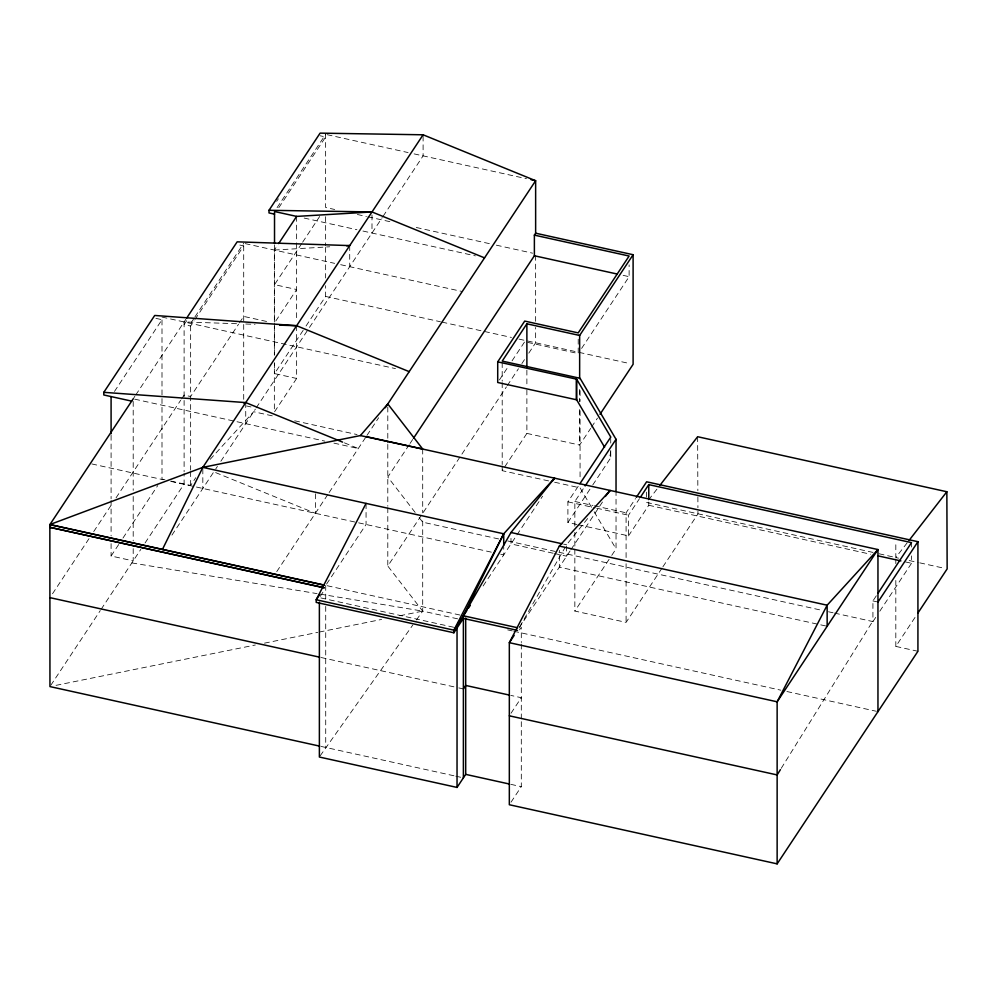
<?xml version="1.0" encoding="UTF-8"?>
<svg xmlns="http://www.w3.org/2000/svg" width="997" height="997" viewBox="0 0 997 997"><rect width="100%" height="100%" fill="white"/><g stroke="black" fill="none" stroke-linecap="round" stroke-linejoin="round"><path stroke-width="0.75" stroke-dasharray="4.99 3.74" d="M519.761 626.739L565.149 547.316M781.249 768.313L872.674 621.318M114.481 391.447L162 319.713L154.709 318.093M133.199 398.825L134.894 396.258M135.742 394.974L185.816 319.364M186.676 320.71L184.109 324.586L190.639 326.031L194.066 320.86M194.066 318.23L190.639 323.389L190.639 470.123M194.914 316.934L243.704 243.28M194.914 319.563L243.704 245.91L237.161 244.477M276.668 201.357L278.362 198.789M277.079 207.663L325.633 134.358L325.633 207.488L334.693 209.482M278.786 207.725L325.633 136.988L320.099 135.766M301.779 243.492L274.524 284.644L296.632 289.529L274.349 323.165L274.349 250.048L277.777 244.863M52.517 593.763L89.431 538.031M93.718 531.563L112.599 503.049M116.026 497.864L180.706 400.208M181.566 398.925L184.109 395.074L190.639 396.519L238.57 324.162M239.417 322.866L243.704 316.41L267.046 321.557M302.627 242.209L319.663 216.486M133.199 548.624L133.199 560.887L111.091 556.002L118.73 544.474M122.967 538.068L157.763 485.539M50.797 685.3L100.286 610.575M101.133 609.292L140.826 549.359M145.076 542.954L184.109 484.019L184.109 473.288M170.848 481.09L190.639 485.464L195.773 477.7M296.645 325.72L296.632 378.461L274.524 373.576L305.182 327.29M306.042 325.994L325.633 296.421L325.633 285.69M171.933 535.115L214.841 470.31M215.701 469.014L217.421 466.422M220.848 461.25L255.357 409.144M256.217 407.835L308.634 328.711M309.481 327.415L382.212 217.608M383.072 216.312L423.102 155.868L423.102 134.794M296.632 378.461L274.349 412.11L274.349 363.045M276.755 571.617L328.25 493.864M329.11 492.568L366.186 436.586M367.021 435.328L378.648 417.755M409.219 444.724L387.796 477.077L415.151 512.433M410.079 443.428L412.658 439.54M326.567 584.105L366.061 524.484L366.061 504.918M320.162 596.43L324.835 589.352M499.397 379.944L508.682 365.936M512.047 360.839L524.709 341.734M457.598 618.825L422.703 611.124L387.796 566.022L506.414 386.911M507.274 385.615L518.452 368.74M521.892 363.544L524.472 359.655M528.771 353.162L535.638 342.781L535.638 327.452M581.6 348.414L629.119 276.68L629.119 264.878M548.624 480.915L502.201 470.671L503.896 468.104M504.756 466.82L526.877 433.396L526.877 388.643M320.162 755.838L412.82 625.007M483.121 585.987L516.11 536.187M516.957 534.89L542.58 496.207M526.877 433.396L579.643 445.048L590.673 428.386M591.52 427.102L597.465 418.129M576.989 524.497L567.904 522.49L567.904 501.84L578.173 486.324M574.845 526.167L574.845 501.479L584.292 487.234M567.904 522.49L591.882 486.274M592.741 484.978L610.725 457.822L610.725 450.445M570.022 551.042L519.001 628.073L519.001 630.702L521.306 627.225L521.306 642.542M570.87 549.746L602.462 502.039M626.091 557.547L626.091 512.794L635.5 498.587M578.509 524.821L628.496 535.863L628.496 515.225L639.476 498.65M662.02 568.128L626.091 622.377L574.845 611.061L610.887 556.65M611.747 555.354L616.034 548.873L616.034 493.316M511.037 713.216L521.306 697.713L510.788 695.395M628.496 535.863L648.773 505.267L648.773 500.843M662.88 566.832L697.95 513.891L697.925 509.255M511.037 802.161L521.306 786.658L521.306 720.719M834.564 613.105L872.923 621.58L872.923 600.929L876.351 595.745M872.923 621.58L876.351 616.395M879.79 611.211L911.532 563.268L911.532 555.902M917.925 651.278L895.817 646.405L916.355 615.398M416.41 619.96L422.703 611.124L422.703 519.076M648.511 500.008L657.011 489.066M907.158 542.854L895.817 557.46L895.817 541.246M554.569 553.547L566.595 556.201L566.595 544.773L588.866 517.007M210.155 459.355L253.637 411.736L274.935 416.434M56.031 685.35L255.344 644.997M264.467 643.152L317.719 632.372M319.239 632.061L381.614 619.436M399.872 615.747L422.703 611.124L318.604 593.863M610.538 451.878L610.787 457.735L609.229 455.093M274.349 250.048L329.72 246.782M236.526 323.701L184.109 321.956L184.109 471.755M245.773 324.013L255.02 324.324M131.853 562.919L317.071 593.614M327.128 134.682L408.097 152.566M414.104 153.887L526.516 178.7M357.362 214.492L366.422 216.486M367.93 216.823L392.108 222.157M416.285 227.49L490.312 243.841M496.356 245.175L532.622 253.176M623.1 275.346L629.119 276.68M304.172 218.056L356.926 229.709M362.958 231.042L475.419 255.868M245.162 243.604L334.643 263.358M340.662 264.691L462.259 291.523M325.633 296.421L440.45 321.769M441.97 322.106L511.473 337.447M519.026 339.117L577.624 352.053M579.132 352.39L630.116 363.643M527.675 342.382L578.21 353.549L578.21 334.381M162 317.071L395.51 368.616M246.62 405.991L250.995 406.95M294.701 420.796L357.063 434.567M554.619 482.236L580.067 487.857L593.365 510.414M646.617 502.451L873.023 552.425M879.105 553.771L898.521 558.17M909.164 560.513L918.274 562.532M919.795 562.856L944.109 568.228M648.773 505.267L870.531 554.22M905.463 561.934L911.532 563.268M134.72 399.161L324.823 441.123M333.945 443.142L358.284 448.513L344.04 442.693M574.845 501.479L592.941 505.467M594.449 505.803L626.091 512.794M567.904 501.84L595.172 507.859M596.68 508.196L628.496 515.225M872.923 600.929L876.699 601.764M563.592 544.113L566.595 544.773M498.687 538.953L422.703 522.179L418.927 517.306M507.809 540.972L822.413 610.426M828.482 611.772L833.043 612.769M553.073 553.21L510.987 543.913L510.987 535.352M164.941 479.781L162 479.133L162 319.713M91.811 463.941L163.284 479.731M170.898 481.401L357.113 522.515M358.608 522.839L491.621 552.213M500.693 554.207L503.722 554.88L503.722 546.58M825.641 625.942L559.342 567.156L559.342 550.356M327.228 585.738L460.352 615.124M507.685 629.88L512.234 630.889M513.754 631.226L780.838 690.186M786.907 691.519L876.438 711.297M320.884 597.938L454.009 627.325M321.171 657.522L457.324 687.581M458.844 687.918L463.381 688.915M510.788 784.327L521.306 786.658M321.171 746.454L454.308 775.853M455.816 776.189L461.873 777.523M215.651 472.603L315.376 513.305L315.376 492.219M594.137 511.735L616.034 548.873M697.638 436.723L697.85 490.736M697.875 496.905L697.925 507.71M911.532 542.63L911.532 547.054M895.817 558.993L895.817 563.592M895.817 580.466L895.817 646.405M646.617 492.132L646.617 499.497M626.091 563.729L626.091 622.377M610.725 438.655L610.725 443.079M580.067 390.625L580.067 401.43M580.067 410.689L580.067 480.143M579.643 389.478L579.643 401.828M579.643 409.543L579.643 445.048M574.845 532.348L574.845 547.777M574.845 549.322L574.845 611.061M535.638 255.382L535.638 321.321M526.877 370.124L526.877 387.098M521.306 644.074L521.306 719.186M502.201 362.634L502.201 381.153M502.201 382.698L502.201 464.502M502.201 466.035L502.201 470.671M422.703 449.061L422.703 512.844M387.796 407.063L387.796 442.855M387.796 444.4L387.796 506.214M387.796 507.747L387.796 566.022M371.993 214.966L371.993 233.036M349.71 245.598L349.71 266.685M325.633 216.685L325.633 245.823M325.633 247.356L325.633 278.013M325.72 585.401L325.72 598.761M325.72 606.425L325.72 747.463M296.632 216.399L296.632 241.286M296.632 242.844L296.632 320.187M274.524 244.801L274.524 355.181M274.524 362.846L274.524 373.576M274.349 326.243L274.349 355.368M245.736 402.589L245.736 423.663M243.704 245.91L243.704 403.81M202.827 468.877L202.827 488.455M190.639 471.656L190.639 485.464M133.199 401.455L133.199 490.35M133.199 496.481L133.199 540.947M111.091 435.278L111.091 498.737M111.091 500.282L111.091 535.888M111.091 543.627L111.091 556.002"/><path stroke-width="1.5" d="M413.506 438.256L534.38 255.755L534.38 235.118L535.638 233.198L535.638 180.719L423.102 134.794L202.827 467.369L162.399 549.509M552.824 480.741L554.531 478.161L503.722 533.794L463.381 615.785L463.381 777.859M366.061 503.41L316.211 599.758L316.211 602.387L453.872 632.783L463.381 618.427L517.493 630.378M324.224 585.065L49.95 524.522L202.827 467.369L503.722 533.794L453.872 630.154L453.872 632.783M605.316 496.481L610.152 490.437L559.342 546.082L509.33 642.679L509.33 804.741L777.137 863.863L917.925 651.278L917.925 541.695L646.617 481.8L636.36 497.304M554.531 478.161L510.987 532.498L463.381 615.785L517.493 627.736M780.427 769.634L777.137 774.931L509.33 715.809M131.716 401.13L103.8 394.974L103.8 392.332L154.709 315.463L296.645 325.72L409.194 371.644M319.651 746.13L49.95 686.584L49.85 524.659L133.199 398.825M186.676 318.08L237.161 241.835L349.71 245.598L346.632 245.785M274.524 214.156L269.003 212.934L269.003 210.292L320.099 133.137L423.102 134.794M278.637 243.58L296.632 216.399L371.993 211.95L484.542 257.874M385.303 407.723L535.638 180.719L531.077 179.709M319.626 594.586L316.211 599.758L453.872 630.154L466.808 610.613M604.581 447.192L576.652 399.809L497.715 382.487L497.715 361.849L524.709 321.084L578.21 332.898L629.119 256.03L534.38 235.118M535.638 233.198L633.107 254.721L579.643 335.466L526.877 323.813L502.201 361.088L580.067 378.287L616.034 439.303L616.034 491.77M468.528 608.02L470.248 605.428M600.007 414.278L633.107 364.304L633.107 254.721M579.893 483.732L610.787 437.085L576.652 379.172L497.715 361.849M585.139 485.938L616.034 439.303M463.381 688.915L465.686 685.438L509.28 695.059M514.165 635.376L509.33 642.679L777.137 701.801L877.958 549.559L366.186 436.586M640.323 497.366L648.773 484.617L911.532 542.63L878.07 593.165M319.376 602.25L319.376 757.035L457.037 787.431L465.686 774.37L465.686 618.015M877.958 602.051L917.925 541.695M918.063 612.819L947.15 568.901L946.851 491.745L697.638 436.723L659.852 485.414M909.052 540.424L946.851 491.745M360.391 435.564L387.796 403.947L422.703 449.061L360.391 435.564L202.827 467.369M269.003 210.292L371.993 211.95M279.696 325.147L296.645 325.72M103.8 392.332L245.736 402.589L342.607 442.12M534.38 255.755L617.093 274.013M296.632 216.399L274.524 211.514L274.524 243.268M878.12 555.89L900.902 560.925M510.987 532.498L562.096 543.776M559.342 546.082L827.149 605.204L877.958 549.559L877.958 711.621M49.85 524.659L324.125 585.214M324.199 587.694L49.85 527.301L324.1 587.844M49.95 597.652L319.651 657.185M465.686 774.37L509.28 784.003M827.149 626.278L827.149 605.204L777.137 701.801L777.137 863.863M648.773 484.617L648.773 499.36M579.643 335.466L579.643 378.673M576.652 379.172L576.652 399.809M576.391 379.221L576.391 399.859M526.877 323.813L526.877 367.033M503.722 533.794L503.722 545.197M457.037 627.998L457.037 787.431M111.091 396.582L111.091 433.72"/></g></svg>
